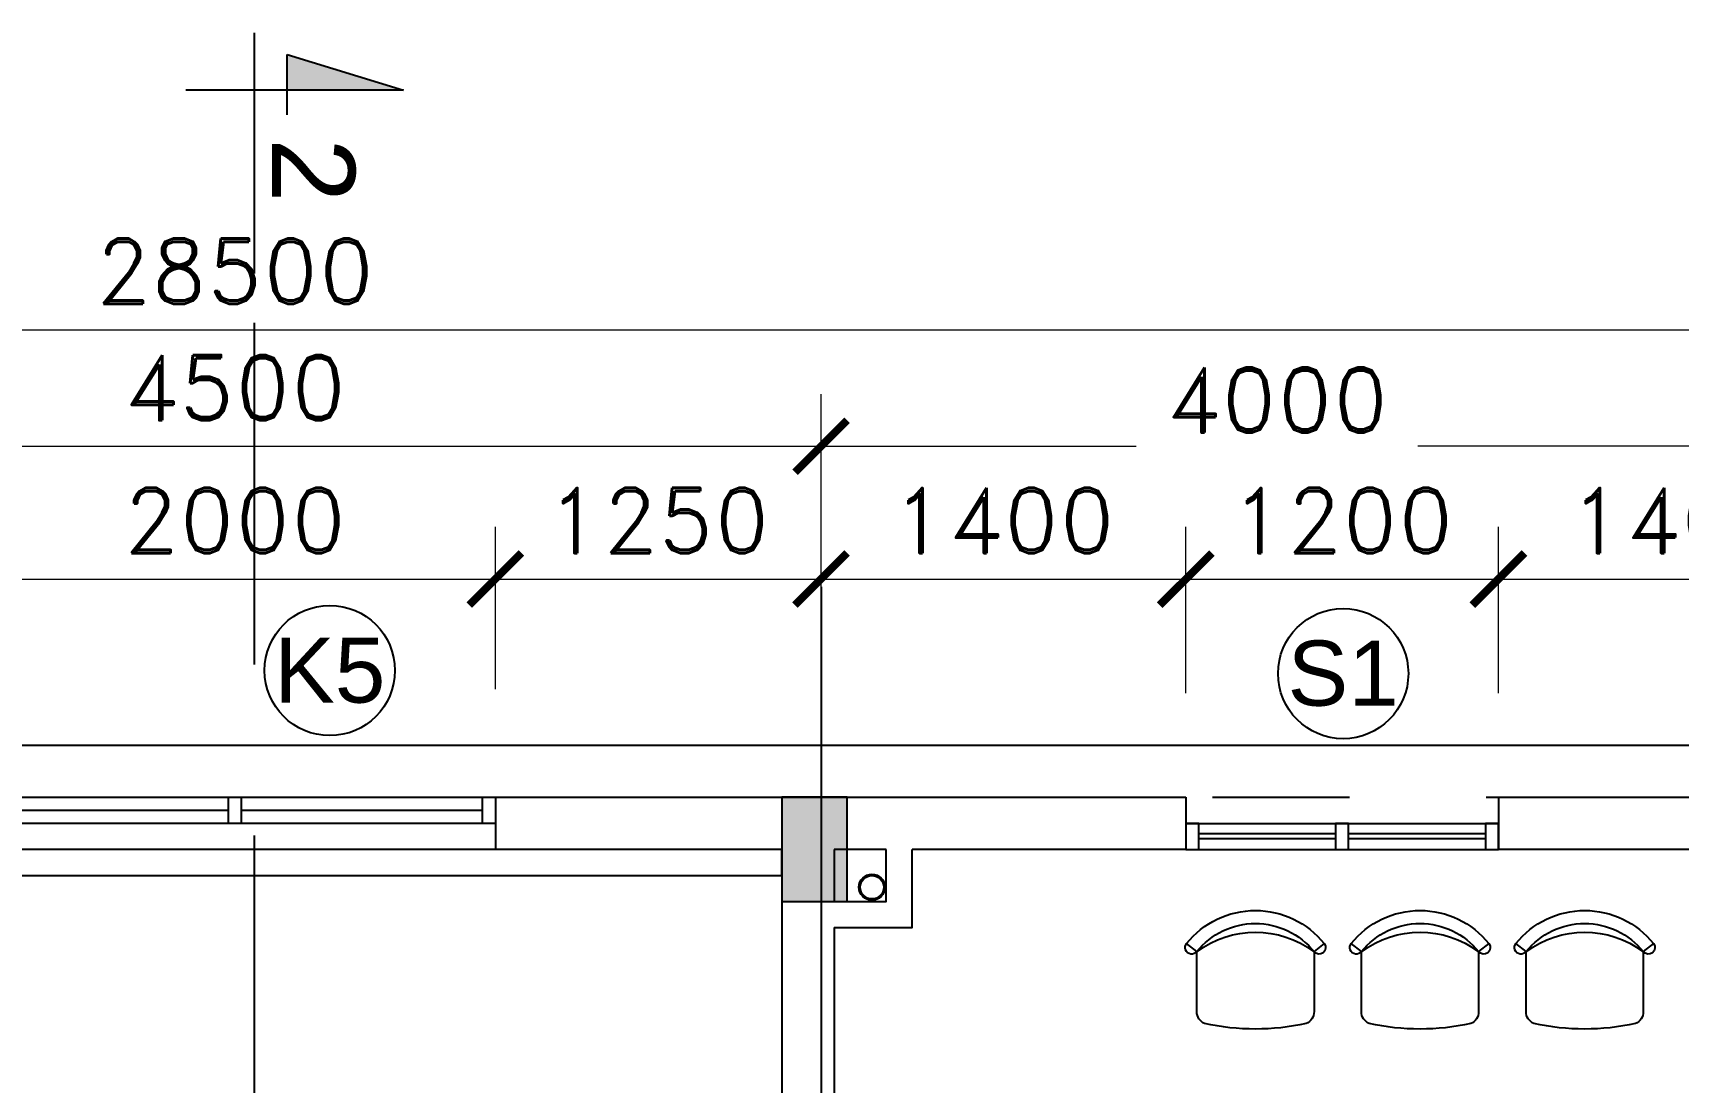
# Model space of a CAD drawing. Header units: inches. Extents: x 452443 to 881249, y 975131 to 1198310.
# Drawn here: x 640415 to 646729, y 1096843 to 1100872 of the extents above; entities that cross this region are included whole.
import ezdxf
from ezdxf.enums import TextEntityAlignment as Align

# ---------------------------------------------------------------- set-up
doc = ezdxf.new("R2010")
doc.units = ezdxf.units.IN
doc.header["$LTSCALE"] = 3.5
doc.header["$MEASUREMENT"] = 0
doc.linetypes.add('CENTER', pattern=[2, 1.25, -0.25, 0.25, -0.25])
doc.linetypes.add('HIDDEN', pattern=[0.375, 0.25, -0.125])
for name, color, linetype in [('2D-VAT DUNG', 33, 'Continuous'), ('cot', 1, 'Continuous'), ('CUA', 4, 'Continuous'), ('DOOR-84', 84, 'Continuous'), ('hatch vl', 4, 'Continuous'), ('HATCH47', 47, 'Continuous'), ('Netcat', 5, 'Continuous'), ('Netthay_126', 126, 'Continuous'), ('phong', 2, 'Continuous'), ('thuocdo', 3, 'Continuous'), ('Truc', 252, 'Continuous')]:
    doc.layers.add(name, color=color, linetype=linetype)
doc.styles.add('chu 1', font='VHELVEN0.TTF')
doc.styles.add('romand', font='romand.shx')
doc.styles.add('VNI-HELVE', font='VHELVEN0.TTF')
doc.dimstyles.new('TL100', dxfattribs={"dimscale": 100, "dimtxt": 2.5, "dimasz": 2, "dimexe": 2, "dimexo": 1, "dimgap": 1, "dimtad": 1, "dimdec": 0, "dimzin": 0, "dimdsep": 46, "dimtxsty": 'romand', "dimblk": 'ARCHTICK', "dimcen": 2, "dimdle": 2, "dimclrd": 256, "dimclre": 256, "dimclrt": 7, "dimadec": 0, "dimazin": 0, "dimtfac": 0.004, "dimtdec": 0, "dimtmove": 2, "dimatfit": 3, "dimfxl": 1, "dimtolj": 1, "dimtzin": 0, "dimlwd": 20, "dimlwe": 20, "dimarcsym": 1})

# ---------------------------------------------------------------- blocks, each defined once
blk = doc.blocks.new('CS-1200')
for p, q in [((0, 100), (1200, 100)), ((0, 0), (1200, 0)), ((575, 60), (50, 60)), ((575, 40), (50, 40)), ((1150, 60), (625, 60)), ((1150, 40), (625, 40))]:
    blk.add_line(p, q)
at = {"ltscale": 5}
for points in [[(0, 0), (50, 0), (50, 100), (0, 100)], [(575, 0), (625, 0), (625, 100), (575, 100)], [(1150, 0), (1200, 0), (1200, 100), (1150, 100)]]:
    blk.add_lwpolyline(points, close=True, dxfattribs=at)
blk = doc.blocks.new('dc')
at = {"layer": 'Netcat'}
blk.add_hatch(color=256, dxfattribs=at).paths.add_polyline_path([(828, 672), (828, 147.5), (989.3, 147.5)])
for p, q in [((828, 672), (828, -310.1)), ((989.3, 147.5), (828, 672)), ((716.8, 147.5), (989.3, 147.5)), ((0, 0), (1086.8, 0))]:
    blk.add_line(p, q, dxfattribs=at)
at = {"style": 'VNI-HELVE', "flags": 4}
blk.add_attdef('E', text='', height=375, dxfattribs=at).set_placement((481.6, 272), align=Align.MIDDLE_CENTER)
blk = doc.blocks.new('A$C74C5262D')
at = {"linetype": 'Continuous'}
for p, q in [((44.5, 388.2), (44.5, 158)), ((494.5, 158), (494.5, 388.2)), ((676.4, 388.2), (676.4, 158)), ((1126.4, 158), (1126.4, 388.2)), ((1308.4, 388.2), (1308.4, 158)), ((1758.4, 158), (1758.4, 388.2)), ((44.5, 158), (5.5, 126.8)), ((533.5, 126.8), (494.5, 158)), ((676.4, 158), (637.4, 126.8)), ((1165.5, 126.8), (1126.4, 158)), ((1308.4, 158), (1269.3, 126.8)), ((1797.4, 126.8), (1758.4, 158))]:
    blk.add_line(p, q, dxfattribs=at)
for centre, radius, start, end in [((269.5, -455.3), 910.5, 77.65107, 102.34893), ((901.4, -455.3), 910.5, 77.65107, 102.34893), ((1533.4, -455.3), 910.5, 77.65107, 102.34893), ((94.5, 388.2), 50, 113.23269, 180), ((444.5, 388.2), 50, 0, 66.76731), ((726.4, 388.2), 50, 113.23269, 180), ((1076.4, 388.2), 50, 0, 66.76731), ((1358.4, 388.2), 50, 113.23269, 180), ((1708.4, 388.2), 50, 0, 66.76731), ((25, 142.4), 25, 38.6782, 218.6782), ((269.5, 338.1), 338.2, 218.6782, 321.3218), ((269.5, 338.1), 288.2, 218.6782, 321.3218), ((269.5, 459.9), 376.5, 233.30122, 306.69878), ((514, 142.4), 25, 321.3218, 141.3218), ((656.9, 142.4), 25, 38.6782, 218.6782), ((901.4, 338.1), 338.2, 218.6782, 321.3218), ((901.4, 338.1), 288.2, 218.6782, 321.3218), ((901.4, 459.9), 376.5, 233.30122, 306.69878), ((1145.9, 142.4), 25, 321.3218, 141.3218), ((1288.9, 142.4), 25, 38.6782, 218.6782), ((1533.4, 338.1), 338.2, 218.6782, 321.3218), ((1533.4, 338.1), 288.2, 218.6782, 321.3218), ((1533.4, 459.9), 376.5, 233.30122, 306.69878), ((1777.9, 142.4), 25, 321.3218, 141.3218)]:
    blk.add_arc(centre, radius, start, end, dxfattribs=at)
blk = doc.blocks.new('_ArchTick')
at = {"color": 0, "linetype": 'ByBlock', "const_width": 0.15}
blk.add_lwpolyline([(-0.5, -0.5), (0.5, 0.5)], dxfattribs=at)
blk = doc.blocks.new('*D1872')
at = {"layer": 'DEFPOINTS', "color": 0}
for p in [(643439.8, 1099284.5), (638939.8, 1098251.5), (643439.8, 1098251.5)]:
    blk.add_point(p, dxfattribs=at)
at = {"layer": 'thuocdo', "lineweight": 20}
for p, q in [((638939.8, 1098351.5), (638939.8, 1099484.5)), ((643439.8, 1098351.5), (643439.8, 1099484.5)), ((638739.8, 1099284.5), (643639.8, 1099284.5))]:
    blk.add_line(p, q, dxfattribs=at)
at = {"layer": 'thuocdo', "lineweight": 20, "xscale": 200, "yscale": 200, "zscale": 200, "rotation": 180}
blk.add_blockref('_ArchTick', (638939.8, 1099284.5), dxfattribs=at)
at = {"layer": 'thuocdo', "lineweight": 20, "xscale": 200, "yscale": 200, "zscale": 200}
blk.add_blockref('_ArchTick', (643439.8, 1099284.5), dxfattribs=at)
at = {"layer": 'thuocdo', "color": 7, "insert": (641189.8, 1099509.5), "char_height": 250, "attachment_point": 5, "style": 'romand'}
blk.add_mtext('\\A1;4500', dxfattribs=at)
blk = doc.blocks.new('*D1873')
at = {"layer": 'DEFPOINTS', "color": 0}
for p in [(647439.8, 1099284.5), (643439.8, 1098251.5), (647439.8, 1098251.5)]:
    blk.add_point(p, dxfattribs=at)
at = {"layer": 'thuocdo', "lineweight": 20}
for p, q in [((643439.8, 1098351.5), (643439.8, 1099484.5)), ((647439.8, 1098351.5), (647439.8, 1099484.5)), ((643239.8, 1099284.5), (644649.4, 1099284.5)), ((647639.8, 1099284.5), (645730.3, 1099284.5))]:
    blk.add_line(p, q, dxfattribs=at)
at = {"layer": 'thuocdo', "lineweight": 20, "xscale": 200, "yscale": 200, "zscale": 200, "rotation": 180}
blk.add_blockref('_ArchTick', (643439.8, 1099284.5), dxfattribs=at)
at = {"layer": 'thuocdo', "lineweight": 20, "xscale": 200, "yscale": 200, "zscale": 200}
blk.add_blockref('_ArchTick', (647439.8, 1099284.5), dxfattribs=at)
at = {"layer": 'thuocdo', "color": 7, "insert": (645189.8, 1099462.2), "char_height": 250, "attachment_point": 5, "style": 'romand'}
blk.add_mtext('\\A1;4000', dxfattribs=at)
blk = doc.blocks.new('*D1876')
at = {"layer": 'DEFPOINTS', "color": 0}
for p in [(655439.8, 1099731.9), (626939.8, 1098584.5), (655439.8, 1098584.5)]:
    blk.add_point(p, dxfattribs=at)
at = {"layer": 'thuocdo', "lineweight": 20}
for p, q in [((626939.8, 1098684.5), (626939.8, 1099931.9)), ((655439.8, 1098684.5), (655439.8, 1099931.9)), ((626739.8, 1099731.9), (655639.8, 1099731.9))]:
    blk.add_line(p, q, dxfattribs=at)
at = {"layer": 'thuocdo', "lineweight": 20, "xscale": 200, "yscale": 200, "zscale": 200, "rotation": 180}
blk.add_blockref('_ArchTick', (626939.8, 1099731.9), dxfattribs=at)
at = {"layer": 'thuocdo', "lineweight": 20, "xscale": 200, "yscale": 200, "zscale": 200}
blk.add_blockref('_ArchTick', (655439.8, 1099731.9), dxfattribs=at)
at = {"layer": 'thuocdo', "color": 7, "insert": (641189.8, 1099956.9), "char_height": 250, "attachment_point": 5, "style": 'romand'}
blk.add_mtext('\\A1;28500', dxfattribs=at)
blk = doc.blocks.new('*D2012')
at = {"layer": 'DEFPOINTS', "color": 0}
for p in [(642189.8, 1098774.5), (640189.8, 1098251.5), (642189.8, 1098251.5)]:
    blk.add_point(p, dxfattribs=at)
at = {"layer": 'thuocdo', "lineweight": 20}
for p, q in [((640189.8, 1098351.5), (640189.8, 1098974.5)), ((642189.8, 1098351.5), (642189.8, 1098974.5)), ((639989.8, 1098774.5), (642389.8, 1098774.5))]:
    blk.add_line(p, q, dxfattribs=at)
at = {"layer": 'thuocdo', "lineweight": 20, "xscale": 200, "yscale": 200, "zscale": 200, "rotation": 180}
blk.add_blockref('_ArchTick', (640189.8, 1098774.5), dxfattribs=at)
at = {"layer": 'thuocdo', "lineweight": 20, "xscale": 200, "yscale": 200, "zscale": 200}
blk.add_blockref('_ArchTick', (642189.8, 1098774.5), dxfattribs=at)
at = {"layer": 'thuocdo', "color": 7, "insert": (641189.8, 1098999.5), "char_height": 250, "attachment_point": 5, "style": 'romand'}
blk.add_mtext('\\A1;2000', dxfattribs=at)
blk = doc.blocks.new('*D2013')
at = {"layer": 'DEFPOINTS', "color": 0}
for p in [(643439.8, 1098774.5), (642189.8, 1098251.5), (643439.8, 1098251.5)]:
    blk.add_point(p, dxfattribs=at)
at = {"layer": 'thuocdo', "lineweight": 20}
for p, q in [((642189.8, 1098351.5), (642189.8, 1098974.5)), ((643439.8, 1098351.5), (643439.8, 1098974.5)), ((641989.8, 1098774.5), (643639.8, 1098774.5))]:
    blk.add_line(p, q, dxfattribs=at)
at = {"layer": 'thuocdo', "lineweight": 20, "xscale": 200, "yscale": 200, "zscale": 200, "rotation": 180}
blk.add_blockref('_ArchTick', (642189.8, 1098774.5), dxfattribs=at)
at = {"layer": 'thuocdo', "lineweight": 20, "xscale": 200, "yscale": 200, "zscale": 200}
blk.add_blockref('_ArchTick', (643439.8, 1098774.5), dxfattribs=at)
at = {"layer": 'thuocdo', "color": 7, "insert": (642814.8, 1098999.5), "char_height": 250, "attachment_point": 5, "style": 'romand'}
blk.add_mtext('\\A1;1250', dxfattribs=at)
blk = doc.blocks.new('*D2014')
at = {"layer": 'DEFPOINTS', "color": 0}
for p in [(644839.8, 1098774.5), (643439.8, 1098251.5), (644839.8, 1098251.5)]:
    blk.add_point(p, dxfattribs=at)
at = {"layer": 'thuocdo', "lineweight": 20}
for p, q in [((643439.8, 1098351.5), (643439.8, 1098974.5)), ((644839.8, 1098351.5), (644839.8, 1098974.5)), ((643239.8, 1098774.5), (645039.8, 1098774.5))]:
    blk.add_line(p, q, dxfattribs=at)
at = {"layer": 'thuocdo', "lineweight": 20, "xscale": 200, "yscale": 200, "zscale": 200, "rotation": 180}
blk.add_blockref('_ArchTick', (643439.8, 1098774.5), dxfattribs=at)
at = {"layer": 'thuocdo', "lineweight": 20, "xscale": 200, "yscale": 200, "zscale": 200}
blk.add_blockref('_ArchTick', (644839.8, 1098774.5), dxfattribs=at)
at = {"layer": 'thuocdo', "color": 7, "insert": (644139.8, 1098999.5), "char_height": 250, "attachment_point": 5, "style": 'romand'}
blk.add_mtext('\\A1;1400', dxfattribs=at)
blk = doc.blocks.new('*D2015')
at = {"layer": 'DEFPOINTS', "color": 0}
for p in [(646039.8, 1098774.5), (644839.8, 1098236.5), (646039.8, 1098236.5)]:
    blk.add_point(p, dxfattribs=at)
at = {"layer": 'thuocdo', "lineweight": 20}
for p, q in [((644839.8, 1098336.5), (644839.8, 1098974.5)), ((646039.8, 1098336.5), (646039.8, 1098974.5)), ((644639.8, 1098774.5), (646239.8, 1098774.5))]:
    blk.add_line(p, q, dxfattribs=at)
at = {"layer": 'thuocdo', "lineweight": 20, "xscale": 200, "yscale": 200, "zscale": 200, "rotation": 180}
blk.add_blockref('_ArchTick', (644839.8, 1098774.5), dxfattribs=at)
at = {"layer": 'thuocdo', "lineweight": 20, "xscale": 200, "yscale": 200, "zscale": 200}
blk.add_blockref('_ArchTick', (646039.8, 1098774.5), dxfattribs=at)
at = {"layer": 'thuocdo', "color": 7, "insert": (645439.8, 1098999.5), "char_height": 250, "attachment_point": 5, "style": 'romand'}
blk.add_mtext('\\A1;1200', dxfattribs=at)
blk = doc.blocks.new('*D2016')
at = {"layer": 'DEFPOINTS', "color": 0}
for p in [(647439.8, 1098774.5), (646039.8, 1098236.5), (647439.8, 1098281.5)]:
    blk.add_point(p, dxfattribs=at)
at = {"layer": 'thuocdo', "lineweight": 20}
for p, q in [((646039.8, 1098336.5), (646039.8, 1098974.5)), ((647439.8, 1098381.5), (647439.8, 1098974.5)), ((645839.8, 1098774.5), (647639.8, 1098774.5))]:
    blk.add_line(p, q, dxfattribs=at)
at = {"layer": 'thuocdo', "lineweight": 20, "xscale": 200, "yscale": 200, "zscale": 200, "rotation": 180}
blk.add_blockref('_ArchTick', (646039.8, 1098774.5), dxfattribs=at)
at = {"layer": 'thuocdo', "lineweight": 20, "xscale": 200, "yscale": 200, "zscale": 200}
blk.add_blockref('_ArchTick', (647439.8, 1098774.5), dxfattribs=at)
at = {"layer": 'thuocdo', "color": 7, "insert": (646739.8, 1098999.5), "char_height": 250, "attachment_point": 5, "style": 'romand'}
blk.add_mtext('\\A1;1400', dxfattribs=at)

msp = doc.modelspace()

# ---------------------------------------------------------------- hatches: boundary and pattern name
at = {"layer": 'cot'}
msp.add_hatch(color=256, dxfattribs=at).paths.add_polyline_path([(643289.8, 1097536.5), (643539.8, 1097536.5), (643539.8, 1097936.5), (643289.8, 1097936.5)])

# ---------------------------------------------------------------- linework, layer by layer
msp.add_lwpolyline([(643289.8, 1097536.5), (643539.8, 1097536.5), (643539.8, 1097936.5), (643289.8, 1097936.5)], close=True, dxfattribs=at)
at = {"layer": 'DOOR-84'}
msp.add_lwpolyline([(640189.8, 1097936.5), (642189.8, 1097936.5), (642189.8, 1097836.5), (640189.8, 1097836.5)], close=True, dxfattribs=at)
for points in [[(641164.8, 1097936.5), (641164.8, 1097836.5)], [(641214.8, 1097936.5), (641214.8, 1097836.5)], [(642139.8, 1097936.5), (642139.8, 1097836.5)], [(641164.8, 1097886.5), (640239.8, 1097886.5)], [(642139.8, 1097886.5), (641214.8, 1097886.5)]]:
    msp.add_lwpolyline(points, dxfattribs=at)
at = {"layer": 'hatch vl'}
for centre in [(641554.2, 1098423.3), (645444, 1098411.6)]:
    msp.add_circle(centre, 250, dxfattribs=at)
at = {"layer": 'HATCH47', "linetype": 'HIDDEN', "ltscale": 1500}
msp.add_lwpolyline([(641265.9, 1072852.4), (641265.9, 1099947.9)], dxfattribs=at)
at = {"layer": 'Netthay_126'}
msp.add_line((626739.8, 1098136.5), (655639.8, 1098136.5), dxfattribs=at)
msp.add_lwpolyline([(639089.8, 1097636.5), (643289.8, 1097636.5), (643289.8, 1097736.5), (639089.8, 1097736.5)], close=True, dxfattribs=at)
at = {"layer": 'phong'}
for p, q in [((643289.8, 1097736.5), (642189.8, 1097736.5)), ((643689.8, 1097736.5), (643489.8, 1097736.5)), ((644839.8, 1097736.5), (643789.8, 1097736.5)), ((648839.8, 1097736.5), (646039.8, 1097736.5)), ((643489.8, 1097436.5), (643489.8, 1091886.5))]:
    msp.add_line(p, q, dxfattribs=at)
for points in [[(642189.8, 1097936.5), (644839.8, 1097936.5)], [(642189.8, 1097936.5), (642189.8, 1097736.5)], [(644839.8, 1097936.5), (644839.8, 1097736.5)], [(646039.8, 1097936.5), (648839.8, 1097936.5)], [(646039.8, 1097936.5), (646039.8, 1097736.5)], [(643289.8, 1097736.5), (643289.8, 1091786.5), (643839.8, 1091786.5)], [(643489.8, 1097736.5), (643489.8, 1097536.5)], [(643489.8, 1097536.5), (643689.8, 1097536.5), (643689.8, 1097736.5)], [(643489.8, 1097436.5), (643789.8, 1097436.5), (643789.8, 1097736.5)]]:
    msp.add_lwpolyline(points, dxfattribs=at)
at = {"layer": 'thuocdo'}
for radius in [50, 45]:
    msp.add_circle((643635.3, 1097591.2), radius, dxfattribs=at)
at = {"layer": 'Truc', "linetype": 'CENTER', "ltscale": 600}
for points in [[(643439.8, 1098745.1), (643439.8, 1073652.5)], [(624992.9, 1097936.5), (657529.9, 1097936.5)]]:
    msp.add_lwpolyline(points, dxfattribs=at)

# ---------------------------------------------------------------- block references
at = {"layer": '2D-VAT DUNG', "ltscale": 0.4, "xscale": -1, "rotation": 180}
msp.add_blockref('A$C74C5262D', (644837.5, 1097501.9), dxfattribs=at)
at = {"layer": 'CUA'}
msp.add_blockref('CS-1200', (644839.8, 1097736.5), dxfattribs=at)
at = {"layer": 'phong'}
ref = msp.add_blockref('dc', (641265.9, 1099947.9), dxfattribs=dict(at, xscale=-0.8499999999767169, yscale=0.8499999999767169, zscale=0.8500000000058208, rotation=270))
ref.add_attrib('E', '2', dxfattribs={"layer": '0', "height": 318.8, "rotation": 270, "style": 'VNI-HELVE'}).set_placement((641492.1, 1100344), align=Align.MIDDLE_CENTER)

# ---------------------------------------------------------------- texts
at = {"char_height": 250, "width": 407.041, "attachment_point": 5, "style": 'chu 1'}
for s, insert in [('K5', (641554.2, 1098423.3)), ('S1', (645444, 1098411.6))]:
    msp.add_mtext(s, dxfattribs=dict(at, insert=insert))

# ---------------------------------------------------------------- dimensions: what is measured, and where the dimension line sits
at = {"layer": 'thuocdo'}
for base, p1, p2, override, picture, middle in [((655439.8, 1099731.9), (626939.8, 1098584.5), (655439.8, 1098584.5), {"dimarcsym": 1}, '*D1876', (641189.8, 1099956.9)), ((643439.8, 1099284.5), (638939.8, 1098251.5), (643439.8, 1098251.5), {"dimarcsym": 1}, '*D1872', (641189.8, 1099509.5)), ((642189.8, 1098774.5), (640189.8, 1098251.5), (642189.8, 1098251.5), {"dimfxl": 10, "dimarcsym": 1}, '*D2012', (641189.8, 1098999.5)), ((643439.8, 1098774.5), (642189.8, 1098251.5), (643439.8, 1098251.5), {"dimfxl": 10, "dimarcsym": 1}, '*D2013', (642814.8, 1098999.5)), ((644839.8, 1098774.5), (643439.8, 1098251.5), (644839.8, 1098251.5), {"dimfxl": 10, "dimarcsym": 1}, '*D2014', (644139.8, 1098999.5)), ((646039.8, 1098774.5), (644839.8, 1098236.5), (646039.8, 1098236.5), {"dimfxl": 10, "dimarcsym": 1}, '*D2015', (645439.8, 1098999.5)), ((647439.8, 1098774.5), (646039.8, 1098236.5), (647439.8, 1098281.5), {"dimfxl": 10, "dimarcsym": 1}, '*D2016', (646739.8, 1098999.5))]:
    dim = msp.add_linear_dim(base=base, p1=p1, p2=p2, dimstyle='TL100', override=override, dxfattribs=at)
    dim.commit()
    dim.dimension.update_dxf_attribs({"geometry": picture, "text_midpoint": middle})
dim = msp.add_linear_dim(base=(647439.8, 1099284.5), p1=(643439.8, 1098251.5), p2=(647439.8, 1098251.5), dimstyle='TL100', override={"dimarcsym": 1}, dxfattribs=at)
dim.commit()
dim.dimension.update_dxf_attribs({"geometry": '*D1873', "text_midpoint": (645189.8, 1099462.2), "dimtype": 160})

doc.saveas('drawing.dxf')
